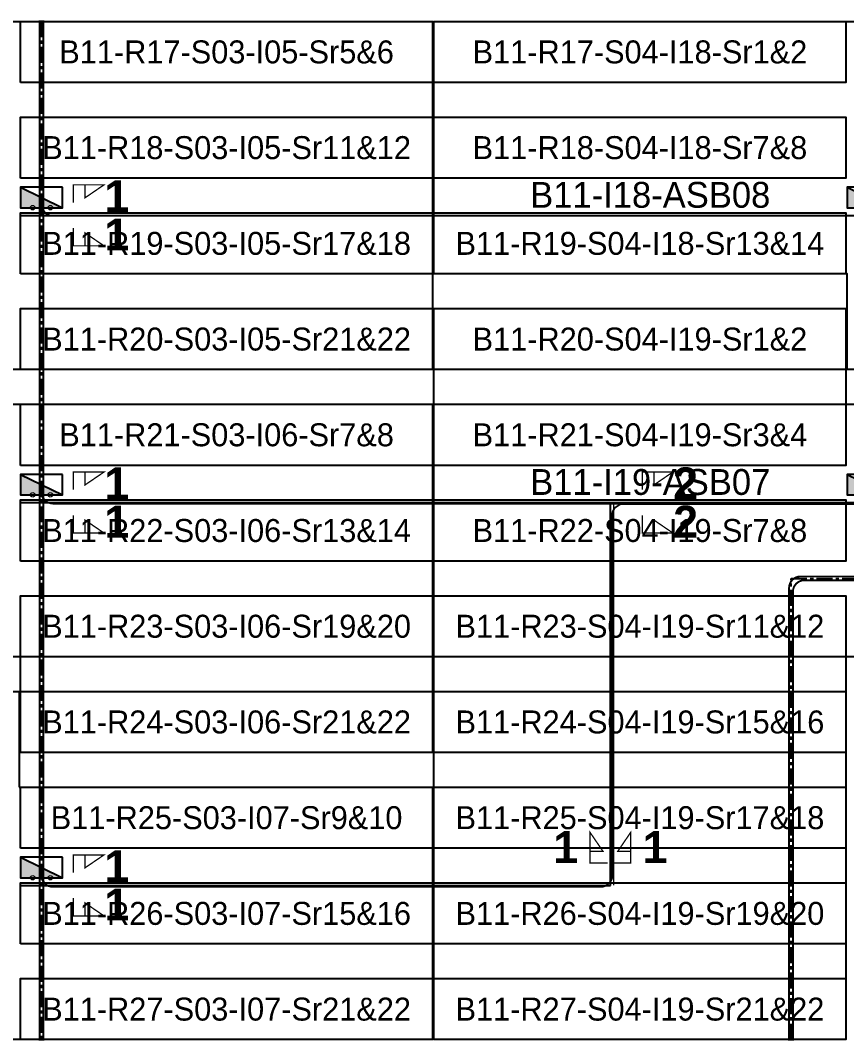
# Model space of a CAD drawing. Header units: metres. Extents: x 532315 to 532639, y 2674917 to 2675304.
# Drawn here: x 532379.4 to 532444.2, y 2675104.2 to 2675184.2 of the extents above; entities that cross this region are included whole.
import ezdxf
from ezdxf.enums import TextEntityAlignment as Align

# ---------------------------------------------------------------- set-up
doc = ezdxf.new("R2010")
doc.units = ezdxf.units.M
doc.header["$MEASUREMENT"] = 0
doc.linetypes.add('CENTER', pattern=[2, 1.25, -0.25, 0.25, -0.25])
for name, color, linetype in [('DC Trench BL-11', 40, 'Continuous'), ('E-Inverter Grouping', 2, 'Continuous'), ('Inverter Block-11', 7, 'Continuous'), ('LT Cable(AG) INV to LT Panel BL-11', 2, 'Continuous'), ('Messenger Wire Block-11 (Master Path)', 30, 'Continuous'), ('Messenger Wire Block-11 (MW Path)', 191, 'Continuous'), ('MMS Table Block-11', 8, 'Continuous'), ('Plan Line - DC BL-11', 40, 'Continuous'), ('Section Marking BL-11', 2, 'Continuous')]:
    doc.layers.add(name, color=color, linetype=linetype)
doc.layers.add('PILE', color=1, linetype='Continuous', lineweight=15)
doc.styles.add('BoldTextStyle', font='arialbd.ttf')
doc.styles.get("Standard").update_dxf_attribs({"font": 'Adani Regular.ttf'})

# ---------------------------------------------------------------- blocks, each defined once
blk = doc.blocks.new('MMS Table (32.292 x 4.788)')
at = {"color": 0}
blk.add_lwpolyline([(0, -0.002), (0, 4.786), (32.292, 4.786), (32.292, -0.002)], close=True, dxfattribs=at)
at = {"color": 7}
blk.add_attdef('ID1', text='', height=1.8, dxfattribs=at).set_placement((16.146, 2.392), align=Align.MIDDLE_CENTER)
blk = doc.blocks.new('Inverter Block')
h = blk.add_hatch(color=0)
h.dxf.hatch_style = 1
h.paths.add_polyline_path([(-1.456, 2.269), (-1.456, 0.846), (1.456, 0.846)])
at = {"color": 0}
blk.add_lwpolyline([(1.456, 2.269), (-1.456, 2.269), (-1.456, 0.846), (1.456, 0.846)], close=True, dxfattribs=at)
blk.add_lwpolyline([(-1.456, 2.269), (1.456, 0.846)], dxfattribs=at)
at = {"layer": 'PILE'}
for centre in [(-0.613, 0.846), (0.613, 0.846)]:
    blk.add_circle(centre, 0.156, dxfattribs=at)
at = {"color": 7}
blk.add_attdef('ID', (-1.456, 3.006), '', height=1.8, dxfattribs=at)

msp = doc.modelspace()

# ---------------------------------------------------------------- linework, layer by layer
at = {"layer": 'DC Trench BL-11', "color": 40, "const_width": 0.15}
msp.add_lwpolyline([(532381.231, 2675184.077), (532380.931, 2675184.077), (532380.931, 2675104.291), (532381.231, 2675104.291)], close=True, dxfattribs=at)
msp.add_lwpolyline([(532439.971, 2675139.383, -0.414214), (532440.871, 2675140.283), (532444.815, 2675140.283, -0.414214), (532445.715, 2675139.383), (532445.715, 2675134.289), (532446.015, 2675134.289), (532446.015, 2675184.077), (532445.715, 2675184.077), (532445.715, 2675141.483, -0.414214), (532444.815, 2675140.583), (532440.571, 2675140.583, 0.414214), (532439.671, 2675139.683), (532439.671, 2675104.291), (532439.971, 2675104.291)], format="xyb", close=True, dxfattribs=at)
at = {"layer": 'E-Inverter Grouping'}
for points in [[(532411.735, 2675156.791), (532347.051, 2675156.791), (532347.051, 2675164.291), (532314.659, 2675164.291), (532314.659, 2675184.075), (532411.735, 2675184.075)], [(532508.911, 2675156.791), (532444.227, 2675156.791), (532444.227, 2675164.291), (532411.835, 2675164.291), (532411.835, 2675184.075), (532508.911, 2675184.075)], [(532411.735, 2675126.791), (532379.443, 2675126.791), (532379.443, 2675134.291), (532314.659, 2675134.291), (532314.659, 2675161.575), (532346.951, 2675161.575), (532346.951, 2675154.075), (532411.735, 2675154.075)], [(532444.127, 2675154.075), (532476.519, 2675154.075), (532476.519, 2675134.291), (532444.127, 2675134.291), (532444.127, 2675104.291), (532411.835, 2675104.291), (532411.835, 2675161.575), (532444.127, 2675161.575)], [(532379.343, 2675124.075), (532411.735, 2675124.075), (532411.735, 2675104.291), (532314.659, 2675104.291), (532314.659, 2675131.575), (532379.343, 2675131.575)]]:
    msp.add_lwpolyline(points, close=True, dxfattribs=at)
at = {"layer": 'LT Cable(AG) INV to LT Panel BL-11'}
for points in [[(532471.424, 2675119.131), (532466.526, 2675119.131, -0.169961), (532465.964, 2675119.328), (532464.56, 2675120.448, 0.103275), (532464.2, 2675120.523), (532458.323, 2675120.523, -0.414214), (532457.423, 2675121.423), (532457.423, 2675132.863, -0.031335), (532457.43, 2675132.975), (532457.49, 2675133.446, 0.031335), (532457.497, 2675133.559), (532457.497, 2675167.927, 0.414214), (532456.597, 2675168.827), (532381.982, 2675168.827, -0.414214), (532381.082, 2675169.727), (532381.082, 2675170.19)], [(532471.424, 2675119.081), (532466.511, 2675119.081, -0.170291), (532465.949, 2675119.278), (532464.55, 2675120.398, 0.103275), (532464.19, 2675120.473), (532458.273, 2675120.473, -0.414214), (532457.373, 2675121.373), (532457.373, 2675132.866, -0.031335), (532457.38, 2675132.978), (532457.44, 2675133.449, 0.031335), (532457.447, 2675133.562), (532457.447, 2675145.377, 0.414214), (532456.547, 2675146.277), (532381.982, 2675146.277, -0.414214), (532381.082, 2675147.177), (532381.082, 2675147.69)], [(532471.424, 2675119.056), (532466.504, 2675119.056, -0.170456), (532465.942, 2675119.254), (532464.544, 2675120.373, 0.103275), (532464.184, 2675120.448), (532458.248, 2675120.448, -0.414214), (532457.348, 2675121.348), (532457.348, 2675132.868, -0.031335), (532457.355, 2675132.98), (532457.415, 2675133.451, 0.031335), (532457.422, 2675133.563), (532457.422, 2675145.352, 0.414214), (532456.522, 2675146.252), (532426.689, 2675146.252, 0.414214), (532425.789, 2675145.352), (532425.789, 2675117.152, -0.414214), (532424.889, 2675116.252), (532381.982, 2675116.252, -0.414214), (532381.082, 2675117.152), (532381.082, 2675117.69)]]:
    msp.add_lwpolyline(points, format="xyb", dxfattribs=at)
at = {"layer": 'Messenger Wire Block-11 (Master Path)'}
for points in [[(532379.443, 2675168.877), (532457.547, 2675168.877)], [(532379.443, 2675146.377), (532457.547, 2675146.377)], [(532425.664, 2675116.377), (532425.664, 2675146.377)], [(532379.443, 2675116.377), (532425.664, 2675116.377)]]:
    msp.add_lwpolyline(points, dxfattribs=at)
at = {"layer": 'Messenger Wire Block-11 (MW Path)', "const_width": 0.1}
for points in [[(532379.443, 2675168.877), (532457.547, 2675168.877)], [(532379.443, 2675146.377), (532457.547, 2675146.377)], [(532425.914, 2675116.377), (532425.914, 2675146.377)], [(532379.443, 2675116.377), (532425.664, 2675116.377)]]:
    msp.add_lwpolyline(points, dxfattribs=at)
at = {"layer": 'Plan Line - DC BL-11', "color": 6, "linetype": 'CENTER'}
for points in [[(532381.082, 2675184.077), (532381.082, 2675104.291)], [(532439.822, 2675104.291), (532439.822, 2675140.433), (532445.866, 2675140.433)]]:
    msp.add_lwpolyline(points, dxfattribs=at)
at = {"layer": 'Section Marking BL-11', "color": 94, "lineweight": 35, "true_color": 0x00a500, "const_width": 0.1}
for points in [[(532383.582, 2675169.877), (532383.582, 2675171.267), (532385.982, 2675171.267), (532384.502, 2675170.257), (532384.502, 2675171.267)], [(532383.582, 2675167.877), (532383.582, 2675166.487), (532385.982, 2675166.487), (532384.502, 2675167.497), (532384.502, 2675166.487)], [(532383.582, 2675147.377), (532383.582, 2675148.767), (532385.982, 2675148.767), (532384.502, 2675147.757), (532384.502, 2675148.767)], [(532428.164, 2675147.377), (532428.164, 2675148.767), (532430.564, 2675148.767), (532429.084, 2675147.757), (532429.084, 2675148.767)], [(532383.582, 2675145.377), (532383.582, 2675143.987), (532385.982, 2675143.987), (532384.502, 2675144.997), (532384.502, 2675143.987)], [(532428.164, 2675145.377), (532428.164, 2675143.987), (532430.564, 2675143.987), (532429.084, 2675144.997), (532429.084, 2675143.987)], [(532425.464, 2675118.127), (532424.074, 2675118.127), (532424.074, 2675120.527), (532425.084, 2675119.047), (532424.074, 2675119.047)], [(532425.864, 2675118.127), (532427.254, 2675118.127), (532427.254, 2675120.527), (532426.244, 2675119.047), (532427.254, 2675119.047)], [(532383.582, 2675117.377), (532383.582, 2675118.767), (532385.982, 2675118.767), (532384.502, 2675117.757), (532384.502, 2675118.767)], [(532383.582, 2675115.377), (532383.582, 2675113.987), (532385.982, 2675113.987), (532384.502, 2675114.997), (532384.502, 2675113.987)]]:
    msp.add_lwpolyline(points, dxfattribs=at)

# ---------------------------------------------------------------- block references
at = {"layer": 'Inverter Block-11'}
ref = msp.add_blockref('Inverter Block', (532381.082, 2675168.525), dxfattribs=dict(at, xscale=1.124999999976148, yscale=1.124999999976148, zscale=1.124999999976148))
ref.add_attrib('ID', 'B11-I05-ASB07', (532354.597, 2675169.473), dxfattribs={"layer": '0', "color": 7, "height": 2.025})
ref = msp.add_blockref('Inverter Block', (532445.866, 2675168.525), dxfattribs=dict(at, xscale=1.124999999976148, yscale=1.124999999976148, zscale=1.124999999976148))
ref.add_attrib('ID', 'B11-I18-ASB08', (532419.381, 2675169.473), dxfattribs={"layer": '0', "color": 7, "height": 2.025})
ref = msp.add_blockref('Inverter Block', (532381.082, 2675146.025), dxfattribs=dict(at, xscale=1.124999999976148, yscale=1.124999999976148, zscale=1.124999999976148))
ref.add_attrib('ID', 'B11-I06-ASB07', (532354.597, 2675146.973), dxfattribs={"layer": '0', "color": 7, "height": 2.025})
ref = msp.add_blockref('Inverter Block', (532445.866, 2675146.025), dxfattribs=dict(at, xscale=1.124999999976148, yscale=1.124999999976148, zscale=1.124999999976148))
ref.add_attrib('ID', 'B11-I19-ASB07', (532419.381, 2675146.973), dxfattribs={"layer": '0', "color": 7, "height": 2.025})
ref = msp.add_blockref('Inverter Block', (532381.082, 2675116.025), dxfattribs=dict(at, xscale=1.124999999976148, yscale=1.124999999976148, zscale=1.124999999976148))
ref.add_attrib('ID', 'B11-I07-ASB07', (532354.597, 2675116.973), dxfattribs={"layer": '0', "color": 7, "height": 2.025})
at = {"layer": 'MMS Table Block-11'}
for p, values in [((532379.443, 2675179.291), {'ID1': 'B11-R17-S03-I05-Sr5&6'}), ((532411.835, 2675179.291), {'ID1': 'B11-R17-S04-I18-Sr1&2'}), ((532379.443, 2675171.791), {'ID1': 'B11-R18-S03-I05-Sr11&12'}), ((532411.835, 2675171.791), {'ID1': 'B11-R18-S04-I18-Sr7&8'}), ((532379.443, 2675164.291), {'ID1': 'B11-R19-S03-I05-Sr17&18'}), ((532411.835, 2675164.291), {'ID1': 'B11-R19-S04-I18-Sr13&14'}), ((532379.443, 2675156.791), {'ID1': 'B11-R20-S03-I05-Sr21&22'}), ((532411.835, 2675156.791), {'ID1': 'B11-R20-S04-I19-Sr1&2'}), ((532379.443, 2675149.291), {'ID1': 'B11-R21-S03-I06-Sr7&8'}), ((532411.835, 2675149.291), {'ID1': 'B11-R21-S04-I19-Sr3&4'}), ((532379.443, 2675141.791), {'ID1': 'B11-R22-S03-I06-Sr13&14'}), ((532411.835, 2675141.791), {'ID1': 'B11-R22-S04-I19-Sr7&8'}), ((532379.443, 2675134.291), {'ID1': 'B11-R23-S03-I06-Sr19&20'}), ((532411.835, 2675134.291), {'ID1': 'B11-R23-S04-I19-Sr11&12'}), ((532379.443, 2675126.791), {'ID1': 'B11-R24-S03-I06-Sr21&22'}), ((532411.835, 2675126.791), {'ID1': 'B11-R24-S04-I19-Sr15&16'}), ((532379.443, 2675119.291), {'ID1': 'B11-R25-S03-I07-Sr9&10'}), ((532411.835, 2675119.291), {'ID1': 'B11-R25-S04-I19-Sr17&18'}), ((532379.443, 2675111.791), {'ID1': 'B11-R26-S03-I07-Sr15&16'}), ((532411.835, 2675111.791), {'ID1': 'B11-R26-S04-I19-Sr19&20'}), ((532379.443, 2675104.291), {'ID1': 'B11-R27-S03-I07-Sr21&22'}), ((532411.835, 2675104.291), {'ID1': 'B11-R27-S04-I19-Sr21&22'})]:
    msp.add_blockref('MMS Table (32.292 x 4.788)', p, dxfattribs=at).add_auto_attribs(values)

# ---------------------------------------------------------------- texts
at = {"layer": 'Section Marking BL-11', "color": 94, "true_color": 0x00a500, "style": 'BoldTextStyle'}
for s, p in [('1', (532386.982, 2675170.377)), ('1', (532386.982, 2675167.377)), ('1', (532386.982, 2675147.877)), ('2', (532431.564, 2675147.877)), ('1', (532386.982, 2675144.877)), ('2', (532431.564, 2675144.877)), ('1', (532422.164, 2675119.377)), ('1', (532429.164, 2675119.377)), ('1', (532386.982, 2675117.877)), ('1', (532386.982, 2675114.877))]:
    msp.add_text(s, height=2.5, dxfattribs=at).set_placement(p, align=Align.MIDDLE_CENTER)

doc.saveas('drawing.dxf')
